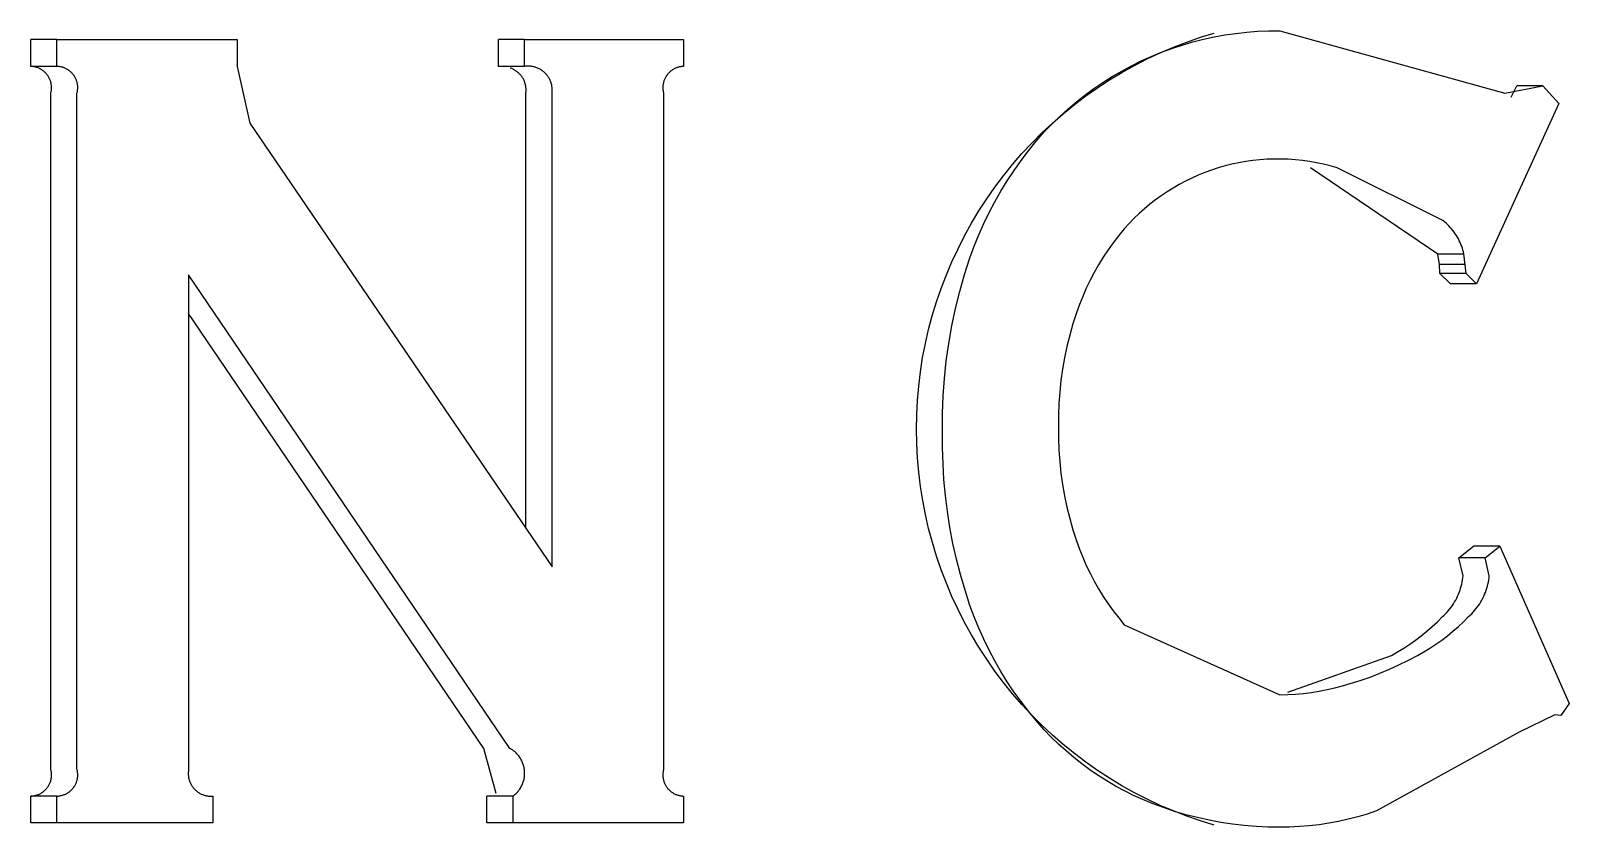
# Model space of a CAD drawing. Header units: millimetres. Extents: x -1480 to 5249, y -840 to 3860.
# Drawn here: x 2438.265 to 2441.798, y 3065.973 to 3067.803 of the extents above; entities that cross this region are included whole.
import ezdxf

# ---------------------------------------------------------------- set-up
doc = ezdxf.new("R2010")
doc.units = ezdxf.units.MM
doc.header["$MEASUREMENT"] = 0
doc.layers.add('Utwórz2D linie widoczne', color=7, linetype='Continuous', true_color=0x000000)

msp = doc.modelspace()

# ---------------------------------------------------------------- linework, layer by layer
at = {"layer": 'Utwórz2D linie widoczne'}
for p, q in [((2438.2654, 3067.7209), (2438.2654, 3067.7824)), ((2438.3255, 3067.7824), (2438.2654, 3067.7824)), ((2438.3255, 3067.7824), (2438.7391, 3067.7824)), ((2438.3255, 3067.7209), (2438.3255, 3067.7824)), ((2438.7391, 3067.7824), (2438.7391, 3067.7209)), ((2439.3392, 3067.7209), (2439.3392, 3067.7824)), ((2439.3993, 3067.7824), (2439.3392, 3067.7824)), ((2439.3993, 3067.7824), (2439.7642, 3067.7824)), ((2439.3993, 3067.7209), (2439.3993, 3067.7824)), ((2439.7642, 3067.7824), (2439.7642, 3067.7209)), ((2440.9198, 3067.777), (2440.951, 3067.7878)), ((2440.9334, 3067.7771), (2440.9578, 3067.7833)), ((2440.951, 3067.7878), (2440.9825, 3067.7976)), ((2440.9578, 3067.7833), (2440.9825, 3067.7887)), ((2440.9825, 3067.7887), (2441.0073, 3067.7932)), ((2441.0073, 3067.7932), (2441.0323, 3067.7969)), ((2441.0323, 3067.7969), (2441.0574, 3067.7997)), ((2441.0574, 3067.7997), (2441.0825, 3067.8016)), ((2441.0825, 3067.8016), (2441.1077, 3067.8027)), ((2441.1077, 3067.8027), (2441.133, 3067.8028)), ((2441.133, 3067.8028), (2441.6503, 3067.6592)), ((2440.8288, 3067.7382), (2440.8587, 3067.7522)), ((2440.8382, 3067.7438), (2440.8615, 3067.7533)), ((2440.8587, 3067.7522), (2440.889, 3067.7651)), ((2440.8615, 3067.7533), (2440.8852, 3067.7621)), ((2440.8852, 3067.7621), (2440.9092, 3067.77)), ((2440.889, 3067.7651), (2440.9198, 3067.777)), ((2440.9092, 3067.77), (2440.9334, 3067.7771)), ((2438.2671, 3067.7208), (2438.2654, 3067.7209)), ((2438.3255, 3067.7209), (2438.2654, 3067.7209)), ((2438.2688, 3067.7207), (2438.2671, 3067.7208)), ((2438.2705, 3067.7205), (2438.2688, 3067.7207)), ((2438.2722, 3067.7203), (2438.2705, 3067.7205)), ((2438.2738, 3067.72), (2438.2722, 3067.7203)), ((2438.2755, 3067.7196), (2438.2738, 3067.72)), ((2438.2772, 3067.7192), (2438.2755, 3067.7196)), ((2438.2788, 3067.7187), (2438.2772, 3067.7192)), ((2438.2804, 3067.7182), (2438.2788, 3067.7187)), ((2438.282, 3067.7176), (2438.2804, 3067.7182)), ((2438.2836, 3067.7169), (2438.282, 3067.7176)), ((2438.2851, 3067.7162), (2438.2836, 3067.7169)), ((2438.2867, 3067.7155), (2438.2851, 3067.7162)), ((2438.2882, 3067.7147), (2438.2867, 3067.7155)), ((2438.2896, 3067.7138), (2438.2882, 3067.7147)), ((2438.2911, 3067.7129), (2438.2896, 3067.7138)), ((2438.2925, 3067.7119), (2438.2911, 3067.7129)), ((2438.2939, 3067.7109), (2438.2925, 3067.7119)), ((2438.2952, 3067.7099), (2438.2939, 3067.7109)), ((2438.3272, 3067.7208), (2438.3255, 3067.7209)), ((2438.3289, 3067.7207), (2438.3272, 3067.7208)), ((2438.3306, 3067.7205), (2438.3289, 3067.7207)), ((2438.3323, 3067.7203), (2438.3306, 3067.7205)), ((2438.3339, 3067.72), (2438.3323, 3067.7203)), ((2438.3356, 3067.7196), (2438.3339, 3067.72)), ((2438.3373, 3067.7192), (2438.3356, 3067.7196)), ((2438.3389, 3067.7187), (2438.3373, 3067.7192)), ((2438.3405, 3067.7182), (2438.3389, 3067.7187)), ((2438.3421, 3067.7176), (2438.3405, 3067.7182)), ((2438.3437, 3067.7169), (2438.3421, 3067.7176)), ((2438.3452, 3067.7162), (2438.3437, 3067.7169)), ((2438.3468, 3067.7155), (2438.3452, 3067.7162)), ((2438.3483, 3067.7147), (2438.3468, 3067.7155)), ((2438.3497, 3067.7138), (2438.3483, 3067.7147)), ((2438.3512, 3067.7129), (2438.3497, 3067.7138)), ((2438.3526, 3067.7119), (2438.3512, 3067.7129)), ((2438.354, 3067.7109), (2438.3526, 3067.7119)), ((2438.3553, 3067.7099), (2438.354, 3067.7109)), ((2438.7391, 3067.7209), (2438.7681, 3067.5909)), ((2439.3993, 3067.7209), (2439.3392, 3067.7209)), ((2439.3679, 3067.7166), (2439.3662, 3067.7172)), ((2439.3696, 3067.7159), (2439.3679, 3067.7166)), ((2439.3713, 3067.7152), (2439.3696, 3067.7159)), ((2439.373, 3067.7144), (2439.3713, 3067.7152)), ((2439.3746, 3067.7135), (2439.373, 3067.7144)), ((2439.3763, 3067.7126), (2439.3746, 3067.7135)), ((2439.3778, 3067.7117), (2439.3763, 3067.7126)), ((2439.3794, 3067.7107), (2439.3778, 3067.7117)), ((2439.3809, 3067.7096), (2439.3794, 3067.7107)), ((2439.4012, 3067.7212), (2439.3993, 3067.7209)), ((2439.4031, 3067.7214), (2439.4012, 3067.7212)), ((2439.405, 3067.7215), (2439.4031, 3067.7214)), ((2439.4068, 3067.7215), (2439.405, 3067.7215)), ((2439.4087, 3067.7215), (2439.4068, 3067.7215)), ((2439.4106, 3067.7215), (2439.4087, 3067.7215)), ((2439.4125, 3067.7213), (2439.4106, 3067.7215)), ((2439.4144, 3067.7211), (2439.4125, 3067.7213)), ((2439.4163, 3067.7208), (2439.4144, 3067.7211)), ((2439.4181, 3067.7205), (2439.4163, 3067.7208)), ((2439.42, 3067.7201), (2439.4181, 3067.7205)), ((2439.4218, 3067.7197), (2439.42, 3067.7201)), ((2439.4236, 3067.7191), (2439.4218, 3067.7197)), ((2439.4254, 3067.7186), (2439.4236, 3067.7191)), ((2439.4272, 3067.7179), (2439.4254, 3067.7186)), ((2439.429, 3067.7172), (2439.4272, 3067.7179)), ((2439.4307, 3067.7165), (2439.429, 3067.7172)), ((2439.4324, 3067.7156), (2439.4307, 3067.7165)), ((2439.4341, 3067.7148), (2439.4324, 3067.7156)), ((2439.4357, 3067.7138), (2439.4341, 3067.7148)), ((2439.4373, 3067.7128), (2439.4357, 3067.7138)), ((2439.4389, 3067.7118), (2439.4373, 3067.7128)), ((2439.4404, 3067.7107), (2439.4389, 3067.7118)), ((2439.4419, 3067.7095), (2439.4404, 3067.7107)), ((2439.7359, 3067.7109), (2439.7345, 3067.7098)), ((2439.7372, 3067.7119), (2439.7359, 3067.7109)), ((2439.7386, 3067.7128), (2439.7372, 3067.7119)), ((2439.7401, 3067.7138), (2439.7386, 3067.7128)), ((2439.7415, 3067.7146), (2439.7401, 3067.7138)), ((2439.743, 3067.7154), (2439.7415, 3067.7146)), ((2439.7445, 3067.7162), (2439.743, 3067.7154)), ((2439.7461, 3067.7169), (2439.7445, 3067.7162)), ((2439.7477, 3067.7175), (2439.7461, 3067.7169)), ((2439.7493, 3067.7181), (2439.7477, 3067.7175)), ((2439.7509, 3067.7187), (2439.7493, 3067.7181)), ((2439.7525, 3067.7192), (2439.7509, 3067.7187)), ((2439.7541, 3067.7196), (2439.7525, 3067.7192)), ((2439.7558, 3067.72), (2439.7541, 3067.7196)), ((2439.7575, 3067.7203), (2439.7558, 3067.72)), ((2439.7592, 3067.7205), (2439.7575, 3067.7203)), ((2439.7609, 3067.7207), (2439.7592, 3067.7205)), ((2439.7625, 3067.7208), (2439.7609, 3067.7207)), ((2439.7642, 3067.7209), (2439.7625, 3067.7208)), ((2440.7485, 3067.6976), (2440.7703, 3067.7103)), ((2440.7703, 3067.7103), (2440.7925, 3067.7222)), ((2440.7707, 3067.7071), (2440.7995, 3067.7231)), ((2440.7925, 3067.7222), (2440.8152, 3067.7334)), ((2440.7995, 3067.7231), (2440.8288, 3067.7382)), ((2440.8152, 3067.7334), (2440.8382, 3067.7438)), ((2438.2965, 3067.7088), (2438.2952, 3067.7099)), ((2438.2978, 3067.7076), (2438.2965, 3067.7088)), ((2438.299, 3067.7064), (2438.2978, 3067.7076)), ((2438.3002, 3067.7052), (2438.299, 3067.7064)), ((2438.3013, 3067.7039), (2438.3002, 3067.7052)), ((2438.3024, 3067.7026), (2438.3013, 3067.7039)), ((2438.3034, 3067.7013), (2438.3024, 3067.7026)), ((2438.3044, 3067.6999), (2438.3034, 3067.7013)), ((2438.3054, 3067.6985), (2438.3044, 3067.6999)), ((2438.3063, 3067.697), (2438.3054, 3067.6985)), ((2438.3071, 3067.6955), (2438.3063, 3067.697)), ((2438.3079, 3067.694), (2438.3071, 3067.6955)), ((2438.3086, 3067.6925), (2438.3079, 3067.694)), ((2438.3093, 3067.6909), (2438.3086, 3067.6925)), ((2438.31, 3067.6894), (2438.3093, 3067.6909)), ((2438.3105, 3067.6878), (2438.31, 3067.6894)), ((2438.3111, 3067.6861), (2438.3105, 3067.6878)), ((2438.3115, 3067.6845), (2438.3111, 3067.6861)), ((2438.3119, 3067.6828), (2438.3115, 3067.6845)), ((2438.3123, 3067.6812), (2438.3119, 3067.6828)), ((2438.3126, 3067.6795), (2438.3123, 3067.6812)), ((2438.3128, 3067.6778), (2438.3126, 3067.6795)), ((2438.313, 3067.6761), (2438.3128, 3067.6778)), ((2438.3131, 3067.6744), (2438.313, 3067.6761)), ((2438.3566, 3067.7088), (2438.3553, 3067.7099)), ((2438.3579, 3067.7076), (2438.3566, 3067.7088)), ((2438.3591, 3067.7064), (2438.3579, 3067.7076)), ((2438.3603, 3067.7052), (2438.3591, 3067.7064)), ((2438.3614, 3067.7039), (2438.3603, 3067.7052)), ((2438.3625, 3067.7026), (2438.3614, 3067.7039)), ((2438.3635, 3067.7013), (2438.3625, 3067.7026)), ((2438.3645, 3067.6999), (2438.3635, 3067.7013)), ((2438.3655, 3067.6985), (2438.3645, 3067.6999)), ((2438.3664, 3067.697), (2438.3655, 3067.6985)), ((2438.3672, 3067.6955), (2438.3664, 3067.697)), ((2438.368, 3067.694), (2438.3672, 3067.6955)), ((2438.3687, 3067.6925), (2438.368, 3067.694)), ((2438.3694, 3067.6909), (2438.3687, 3067.6925)), ((2438.3701, 3067.6894), (2438.3694, 3067.6909)), ((2438.3706, 3067.6878), (2438.3701, 3067.6894)), ((2438.3712, 3067.6861), (2438.3706, 3067.6878)), ((2438.3716, 3067.6845), (2438.3712, 3067.6861)), ((2438.372, 3067.6828), (2438.3716, 3067.6845)), ((2438.3724, 3067.6812), (2438.372, 3067.6828)), ((2438.3727, 3067.6795), (2438.3724, 3067.6812)), ((2438.3729, 3067.6778), (2438.3727, 3067.6795)), ((2438.3731, 3067.6761), (2438.3729, 3067.6778)), ((2438.3732, 3067.6744), (2438.3731, 3067.6761)), ((2439.3824, 3067.7085), (2439.3809, 3067.7096)), ((2439.3838, 3067.7073), (2439.3824, 3067.7085)), ((2439.3852, 3067.7061), (2439.3838, 3067.7073)), ((2439.3865, 3067.7048), (2439.3852, 3067.7061)), ((2439.3878, 3067.7035), (2439.3865, 3067.7048)), ((2439.3891, 3067.7021), (2439.3878, 3067.7035)), ((2439.3903, 3067.7007), (2439.3891, 3067.7021)), ((2439.3915, 3067.6993), (2439.3903, 3067.7007)), ((2439.3926, 3067.6978), (2439.3915, 3067.6993)), ((2439.3936, 3067.6963), (2439.3926, 3067.6978)), ((2439.3946, 3067.6947), (2439.3936, 3067.6963)), ((2439.3956, 3067.6931), (2439.3946, 3067.6947)), ((2439.3965, 3067.6915), (2439.3956, 3067.6931)), ((2439.3973, 3067.6899), (2439.3965, 3067.6915)), ((2439.3981, 3067.6882), (2439.3973, 3067.6899)), ((2439.3988, 3067.6865), (2439.3981, 3067.6882)), ((2439.3995, 3067.6847), (2439.3988, 3067.6865)), ((2439.4001, 3067.683), (2439.3995, 3067.6847)), ((2439.4006, 3067.6812), (2439.4001, 3067.683)), ((2439.4011, 3067.6794), (2439.4006, 3067.6812)), ((2439.4015, 3067.6776), (2439.4011, 3067.6794)), ((2439.4018, 3067.6758), (2439.4015, 3067.6776)), ((2439.4021, 3067.674), (2439.4018, 3067.6758)), ((2439.4434, 3067.7083), (2439.4419, 3067.7095)), ((2439.4448, 3067.7071), (2439.4434, 3067.7083)), ((2439.4462, 3067.7058), (2439.4448, 3067.7071)), ((2439.4475, 3067.7044), (2439.4462, 3067.7058)), ((2439.4488, 3067.703), (2439.4475, 3067.7044)), ((2439.45, 3067.7016), (2439.4488, 3067.703)), ((2439.4512, 3067.7001), (2439.45, 3067.7016)), ((2439.4523, 3067.6986), (2439.4512, 3067.7001)), ((2439.4534, 3067.697), (2439.4523, 3067.6986)), ((2439.4544, 3067.6955), (2439.4534, 3067.697)), ((2439.4554, 3067.6938), (2439.4544, 3067.6955)), ((2439.4563, 3067.6922), (2439.4554, 3067.6938)), ((2439.4572, 3067.6905), (2439.4563, 3067.6922)), ((2439.458, 3067.6888), (2439.4572, 3067.6905)), ((2439.4587, 3067.687), (2439.458, 3067.6888)), ((2439.4594, 3067.6853), (2439.4587, 3067.687)), ((2439.46, 3067.6835), (2439.4594, 3067.6853)), ((2439.4605, 3067.6817), (2439.46, 3067.6835)), ((2439.461, 3067.6799), (2439.4605, 3067.6817)), ((2439.4615, 3067.678), (2439.461, 3067.6799)), ((2439.4618, 3067.6762), (2439.4615, 3067.678)), ((2439.4621, 3067.6743), (2439.4618, 3067.6762)), ((2439.7169, 3067.6761), (2439.7167, 3067.6744)), ((2439.717, 3067.6778), (2439.7169, 3067.6761)), ((2439.7172, 3067.6795), (2439.717, 3067.6778)), ((2439.7175, 3067.6811), (2439.7172, 3067.6795)), ((2439.7179, 3067.6828), (2439.7175, 3067.6811)), ((2439.7183, 3067.6844), (2439.7179, 3067.6828)), ((2439.7187, 3067.6861), (2439.7183, 3067.6844)), ((2439.7193, 3067.6877), (2439.7187, 3067.6861)), ((2439.7198, 3067.6893), (2439.7193, 3067.6877)), ((2439.7205, 3067.6909), (2439.7198, 3067.6893)), ((2439.7211, 3067.6924), (2439.7205, 3067.6909)), ((2439.7219, 3067.694), (2439.7211, 3067.6924)), ((2439.7227, 3067.6955), (2439.7219, 3067.694)), ((2439.7235, 3067.697), (2439.7227, 3067.6955)), ((2439.7244, 3067.6984), (2439.7235, 3067.697)), ((2439.7253, 3067.6998), (2439.7244, 3067.6984)), ((2439.7263, 3067.7012), (2439.7253, 3067.6998)), ((2439.7274, 3067.7026), (2439.7263, 3067.7012)), ((2439.7285, 3067.7039), (2439.7274, 3067.7026)), ((2439.7296, 3067.7051), (2439.7285, 3067.7039)), ((2439.7308, 3067.7064), (2439.7296, 3067.7051)), ((2439.732, 3067.7076), (2439.7308, 3067.7064)), ((2439.7332, 3067.7087), (2439.732, 3067.7076)), ((2439.7345, 3067.7098), (2439.7332, 3067.7087)), ((2440.7063, 3067.6699), (2440.7272, 3067.6841)), ((2440.7148, 3067.672), (2440.7424, 3067.69)), ((2440.7272, 3067.6841), (2440.7485, 3067.6976)), ((2440.7424, 3067.69), (2440.7707, 3067.7071)), ((2441.6503, 3067.6592), (2441.7374, 3067.6763)), ((2441.6648, 3067.6503), (2441.6773, 3067.6763)), ((2441.7374, 3067.6763), (2441.6773, 3067.6763)), ((2441.7374, 3067.6763), (2441.7736, 3067.6354)), ((2438.3114, 3067.6592), (2438.3118, 3067.6609)), ((2438.3114, 3066.1066), (2438.3114, 3067.6592)), ((2438.3118, 3067.6609), (2438.3122, 3067.6625)), ((2438.3122, 3067.6625), (2438.3125, 3067.6642)), ((2438.3125, 3067.6642), (2438.3128, 3067.6659)), ((2438.3128, 3067.6659), (2438.3129, 3067.6676)), ((2438.3129, 3067.6676), (2438.3131, 3067.6693)), ((2438.3131, 3067.6727), (2438.3131, 3067.6744)), ((2438.3131, 3067.671), (2438.3131, 3067.6727)), ((2438.3131, 3067.6693), (2438.3131, 3067.671)), ((2438.3715, 3067.6592), (2438.372, 3067.6609)), ((2438.3715, 3066.1066), (2438.3715, 3067.6592)), ((2438.372, 3067.6609), (2438.3723, 3067.6625)), ((2438.3723, 3067.6625), (2438.3726, 3067.6642)), ((2438.3726, 3067.6642), (2438.3729, 3067.6659)), ((2438.3729, 3067.6659), (2438.373, 3067.6676)), ((2438.373, 3067.6676), (2438.3732, 3067.6693)), ((2438.3732, 3067.6727), (2438.3732, 3067.6744)), ((2438.3732, 3067.671), (2438.3732, 3067.6727)), ((2438.3732, 3067.6693), (2438.3732, 3067.671)), ((2439.4023, 3067.6721), (2439.4021, 3067.674)), ((2439.4021, 3067.6592), (2439.4024, 3067.6611)), ((2439.4021, 3066.6599), (2439.4021, 3067.6592)), ((2439.4025, 3067.6703), (2439.4023, 3067.6721)), ((2439.4024, 3067.6611), (2439.4025, 3067.6629)), ((2439.4026, 3067.6685), (2439.4025, 3067.6703)), ((2439.4025, 3067.6629), (2439.4026, 3067.6648)), ((2439.4026, 3067.6666), (2439.4026, 3067.6685)), ((2439.4026, 3067.6648), (2439.4026, 3067.6666)), ((2439.4624, 3067.6724), (2439.4621, 3067.6743)), ((2439.4622, 3067.6592), (2439.4625, 3067.6611)), ((2439.4622, 3066.5717), (2439.4622, 3067.6592)), ((2439.4625, 3067.6705), (2439.4624, 3067.6724)), ((2439.4627, 3067.6687), (2439.4625, 3067.6705)), ((2439.4625, 3067.6611), (2439.4626, 3067.663)), ((2439.4626, 3067.663), (2439.4627, 3067.6649)), ((2439.4627, 3067.6668), (2439.4627, 3067.6687)), ((2439.4627, 3067.6649), (2439.4627, 3067.6668)), ((2439.7167, 3067.6744), (2439.7167, 3067.6727)), ((2439.7167, 3067.6727), (2439.7167, 3067.671)), ((2439.7167, 3067.671), (2439.7168, 3067.6693)), ((2439.7168, 3067.6693), (2439.7169, 3067.6676)), ((2439.7169, 3067.6676), (2439.7171, 3067.6659)), ((2439.7171, 3067.6659), (2439.7173, 3067.6642)), ((2439.7173, 3067.6642), (2439.7176, 3067.6625)), ((2439.7176, 3067.6625), (2439.718, 3067.6609)), ((2439.718, 3067.6609), (2439.7184, 3067.6592)), ((2439.7184, 3067.6592), (2439.7184, 3066.1066)), ((2440.6468, 3067.6231), (2440.6661, 3067.6394)), ((2440.6615, 3067.6331), (2440.6878, 3067.653)), ((2440.6661, 3067.6394), (2440.6859, 3067.655)), ((2440.6859, 3067.655), (2440.7063, 3067.6699)), ((2440.6878, 3067.653), (2440.7148, 3067.672)), ((2440.61, 3067.5886), (2440.6281, 3067.6062)), ((2440.611, 3067.5906), (2440.6359, 3067.6123)), ((2440.6281, 3067.6062), (2440.6468, 3067.6231)), ((2440.6359, 3067.6123), (2440.6615, 3067.6331)), ((2441.7736, 3067.6354), (2441.5851, 3067.2216)), ((2438.7681, 3067.5909), (2439.4622, 3066.5717)), ((2440.574, 3067.5492), (2440.5925, 3067.5704)), ((2440.5869, 3067.5681), (2440.611, 3067.5906)), ((2440.5925, 3067.5704), (2440.61, 3067.5886)), ((2440.5412, 3067.5206), (2440.5637, 3067.5447)), ((2440.5563, 3067.5274), (2440.574, 3067.5492)), ((2440.5637, 3067.5447), (2440.5869, 3067.5681)), ((2440.5196, 3067.4956), (2440.5412, 3067.5206)), ((2440.523, 3067.482), (2440.5392, 3067.505)), ((2440.5392, 3067.505), (2440.5563, 3067.5274)), ((2441.0394, 3067.4996), (2441.0234, 3067.4962)), ((2441.0554, 3067.5025), (2441.0394, 3067.4996)), ((2441.0715, 3067.5047), (2441.0554, 3067.5025)), ((2441.0877, 3067.5064), (2441.0715, 3067.5047)), ((2441.104, 3067.5076), (2441.0877, 3067.5064)), ((2441.1202, 3067.5082), (2441.104, 3067.5076)), ((2441.1365, 3067.5082), (2441.1202, 3067.5082)), ((2441.1528, 3067.5076), (2441.1365, 3067.5082)), ((2441.169, 3067.5065), (2441.1528, 3067.5076)), ((2441.1852, 3067.5048), (2441.169, 3067.5065)), ((2441.2013, 3067.5026), (2441.1852, 3067.5048)), ((2441.2174, 3067.4997), (2441.2013, 3067.5026)), ((2441.2333, 3067.4964), (2441.2174, 3067.4997)), ((2440.479, 3067.4436), (2440.4989, 3067.47)), ((2440.4989, 3067.47), (2440.5196, 3067.4956)), ((2440.5075, 3067.4585), (2440.523, 3067.482)), ((2440.9312, 3067.4645), (2440.9166, 3067.4574)), ((2440.9461, 3067.4711), (2440.9312, 3067.4645)), ((2440.9612, 3067.4772), (2440.9461, 3067.4711)), ((2440.9765, 3067.4828), (2440.9612, 3067.4772)), ((2440.992, 3067.4878), (2440.9765, 3067.4828)), ((2441.0076, 3067.4923), (2440.992, 3067.4878)), ((2441.0234, 3067.4962), (2441.0076, 3067.4923)), ((2441.496, 3067.2899), (2441.2041, 3067.4882)), ((2441.2491, 3067.4925), (2441.2333, 3067.4964)), ((2441.2648, 3067.488), (2441.2491, 3067.4925)), ((2441.5078, 3067.3669), (2441.2648, 3067.488)), ((2440.4602, 3067.4165), (2440.479, 3067.4436)), ((2440.4789, 3067.41), (2440.4928, 3067.4345)), ((2440.4928, 3067.4345), (2440.5075, 3067.4585)), ((2440.8743, 3067.433), (2440.8608, 3067.4239)), ((2440.8881, 3067.4416), (2440.8743, 3067.433)), ((2440.9022, 3067.4497), (2440.8881, 3067.4416)), ((2440.9166, 3067.4574), (2440.9022, 3067.4497)), ((2440.4422, 3067.3889), (2440.4602, 3067.4165)), ((2440.4658, 3067.3851), (2440.4789, 3067.41)), ((2440.8223, 3067.3939), (2440.8102, 3067.383)), ((2440.8348, 3067.4043), (2440.8223, 3067.3939)), ((2440.8476, 3067.4143), (2440.8348, 3067.4043)), ((2440.8608, 3067.4239), (2440.8476, 3067.4143)), ((2440.4093, 3067.3317), (2440.4253, 3067.3606)), ((2440.4253, 3067.3606), (2440.4422, 3067.3889)), ((2440.4421, 3067.334), (2440.4535, 3067.3598)), ((2440.4535, 3067.3598), (2440.4658, 3067.3851)), ((2440.7871, 3067.36), (2440.7762, 3067.3479)), ((2440.7984, 3067.3717), (2440.7871, 3067.36)), ((2440.8102, 3067.383), (2440.7984, 3067.3717)), ((2441.5114, 3067.364), (2441.5078, 3067.3669)), ((2441.5149, 3067.361), (2441.5114, 3067.364)), ((2441.5183, 3067.3578), (2441.5149, 3067.361)), ((2441.5216, 3067.3545), (2441.5183, 3067.3578)), ((2440.3944, 3067.3023), (2440.4093, 3067.3317)), ((2440.4316, 3067.308), (2440.4421, 3067.334)), ((2440.7633, 3067.3322), (2440.7509, 3067.3161)), ((2440.7762, 3067.3479), (2440.7633, 3067.3322)), ((2441.5247, 3067.3512), (2441.5216, 3067.3545)), ((2441.5278, 3067.3477), (2441.5247, 3067.3512)), ((2441.5307, 3067.3441), (2441.5278, 3067.3477)), ((2441.5335, 3067.3404), (2441.5307, 3067.3441)), ((2441.5361, 3067.3366), (2441.5335, 3067.3404)), ((2441.5387, 3067.3328), (2441.5361, 3067.3366)), ((2441.5411, 3067.3288), (2441.5387, 3067.3328)), ((2441.5433, 3067.3248), (2441.5411, 3067.3288)), ((2441.5454, 3067.3207), (2441.5433, 3067.3248)), ((2440.3804, 3067.2724), (2440.3944, 3067.3023)), ((2440.4219, 3067.2815), (2440.4316, 3067.308)), ((2440.7391, 3067.2996), (2440.7279, 3067.2826)), ((2440.7509, 3067.3161), (2440.7391, 3067.2996)), ((2441.4996, 3067.266), (2441.496, 3067.2899)), ((2441.5556, 3067.2899), (2441.496, 3067.2899)), ((2441.5474, 3067.3165), (2441.5454, 3067.3207)), ((2441.5492, 3067.3122), (2441.5474, 3067.3165)), ((2441.5509, 3067.3079), (2441.5492, 3067.3122)), ((2441.5524, 3067.3036), (2441.5509, 3067.3079)), ((2441.5538, 3067.2992), (2441.5524, 3067.3036)), ((2441.555, 3067.2947), (2441.5538, 3067.2992)), ((2441.5561, 3067.2902), (2441.555, 3067.2947)), ((2441.5608, 3067.2454), (2441.5561, 3067.2902)), ((2440.3676, 3067.242), (2440.3804, 3067.2724)), ((2440.4094, 3067.2429), (2440.4219, 3067.2815)), ((2440.7172, 3067.2653), (2440.7071, 3067.2477)), ((2440.7279, 3067.2826), (2440.7172, 3067.2653)), ((2441.5007, 3067.2454), (2441.4996, 3067.266)), ((2441.5597, 3067.266), (2441.4996, 3067.266)), ((2438.6279, 3067.2422), (2438.6279, 3066.1066)), ((2439.3654, 3066.1547), (2438.6279, 3067.2422)), ((2440.3558, 3067.2112), (2440.3676, 3067.242)), ((2440.3983, 3067.2039), (2440.4094, 3067.2429)), ((2440.6977, 3067.2297), (2440.6889, 3067.2113)), ((2440.7071, 3067.2477), (2440.6977, 3067.2297)), ((2441.525, 3067.2216), (2441.5007, 3067.2454)), ((2441.5608, 3067.2454), (2441.5007, 3067.2454)), ((2441.5851, 3067.2216), (2441.525, 3067.2216)), ((2441.5851, 3067.2216), (2441.5608, 3067.2454)), ((2440.3451, 3067.18), (2440.3558, 3067.2112)), ((2440.3885, 3067.1646), (2440.3983, 3067.2039)), ((2440.6807, 3067.1927), (2440.6731, 3067.1739)), ((2440.6889, 3067.2113), (2440.6807, 3067.1927)), ((2439.3053, 3066.1547), (2438.6279, 3067.1535)), ((2440.3269, 3067.1166), (2440.3354, 3067.1484)), ((2440.3354, 3067.1484), (2440.3451, 3067.18)), ((2440.3801, 3067.1249), (2440.3885, 3067.1646)), ((2440.6662, 3067.1548), (2440.6581, 3067.1294)), ((2440.6731, 3067.1739), (2440.6662, 3067.1548)), ((2440.3195, 3067.0844), (2440.3269, 3067.1166)), ((2440.3731, 3067.0849), (2440.3801, 3067.1249)), ((2440.6581, 3067.1294), (2440.6508, 3067.1038)), ((2440.3132, 3067.052), (2440.3195, 3067.0844)), ((2440.3675, 3067.0448), (2440.3731, 3067.0849)), ((2440.6444, 3067.078), (2440.6389, 3067.0519)), ((2440.6508, 3067.1038), (2440.6444, 3067.078)), ((2440.3081, 3067.0194), (2440.3132, 3067.052)), ((2440.3632, 3067.0044), (2440.3675, 3067.0448)), ((2440.6389, 3067.0519), (2440.6344, 3067.0257)), ((2440.3041, 3066.9867), (2440.3081, 3067.0194)), ((2440.3604, 3066.964), (2440.3632, 3067.0044)), ((2440.6344, 3067.0257), (2440.6307, 3066.9994)), ((2440.3012, 3066.9538), (2440.3041, 3066.9867)), ((2440.6279, 3066.9729), (2440.6261, 3066.9464)), ((2440.6307, 3066.9994), (2440.6279, 3066.9729)), ((2440.2995, 3066.9209), (2440.3012, 3066.9538)), ((2440.359, 3066.9234), (2440.3604, 3066.964)), ((2440.6261, 3066.9464), (2440.6252, 3066.9198)), ((2440.2989, 3066.8879), (2440.2995, 3066.9209)), ((2440.3591, 3066.8829), (2440.359, 3066.9234)), ((2440.6252, 3066.9198), (2440.6252, 3066.8931)), ((2440.2995, 3066.8549), (2440.2989, 3066.8879)), ((2440.3589, 3066.8459), (2440.3591, 3066.8829)), ((2440.6252, 3066.8931), (2440.6252, 3066.8665)), ((2440.6252, 3066.8665), (2440.6261, 3066.8399)), ((2440.3012, 3066.822), (2440.2995, 3066.8549)), ((2440.36, 3066.8089), (2440.3589, 3066.8459)), ((2440.6261, 3066.8399), (2440.6279, 3066.8134)), ((2440.3041, 3066.7891), (2440.3012, 3066.822)), ((2440.3622, 3066.772), (2440.36, 3066.8089)), ((2440.6279, 3066.8134), (2440.6307, 3066.7869)), ((2440.3081, 3066.7564), (2440.3041, 3066.7891)), ((2440.3133, 3066.7238), (2440.3081, 3066.7564)), ((2440.3656, 3066.7351), (2440.3622, 3066.772)), ((2440.6307, 3066.7869), (2440.6344, 3066.7606)), ((2440.6344, 3066.7606), (2440.6389, 3066.7344)), ((2440.3195, 3066.6914), (2440.3133, 3066.7238)), ((2440.3701, 3066.6984), (2440.3656, 3066.7351)), ((2440.6389, 3066.7344), (2440.6444, 3066.7083)), ((2440.327, 3066.6593), (2440.3195, 3066.6914)), ((2440.3759, 3066.6619), (2440.3701, 3066.6984)), ((2440.6444, 3066.7083), (2440.6508, 3066.6825)), ((2440.3355, 3066.6274), (2440.327, 3066.6593)), ((2440.3828, 3066.6255), (2440.3759, 3066.6619)), ((2440.6508, 3066.6825), (2440.6581, 3066.6569)), ((2440.6581, 3066.6569), (2440.6662, 3066.6316)), ((2440.3451, 3066.5958), (2440.3355, 3066.6274)), ((2440.3909, 3066.5894), (2440.3828, 3066.6255)), ((2440.6662, 3066.6316), (2440.6731, 3066.6125)), ((2441.5444, 3066.5924), (2441.5781, 3066.6194)), ((2441.6382, 3066.6194), (2441.5781, 3066.6194)), ((2441.6045, 3066.5924), (2441.6382, 3066.6194)), ((2441.6382, 3066.6194), (2441.7978, 3066.2573)), ((2440.3558, 3066.5646), (2440.3451, 3066.5958)), ((2440.4001, 3066.5536), (2440.3909, 3066.5894)), ((2440.6731, 3066.6125), (2440.6807, 3066.5936)), ((2440.6807, 3066.5936), (2440.6889, 3066.575)), ((2441.554, 3066.5511), (2441.5444, 3066.5924)), ((2441.6045, 3066.5924), (2441.5444, 3066.5924)), ((2441.6141, 3066.5511), (2441.6045, 3066.5924)), ((2440.3676, 3066.5338), (2440.3558, 3066.5646)), ((2440.4105, 3066.518), (2440.4001, 3066.5536)), ((2440.6889, 3066.575), (2440.6977, 3066.5567)), ((2440.6977, 3066.5567), (2440.7071, 3066.5387)), ((2441.5528, 3066.5414), (2441.5535, 3066.5462)), ((2441.5535, 3066.5462), (2441.554, 3066.5511)), ((2441.6129, 3066.5414), (2441.6136, 3066.5462)), ((2441.6136, 3066.5462), (2441.6141, 3066.5511)), ((2440.3805, 3066.5035), (2440.3676, 3066.5338)), ((2440.4219, 3066.4829), (2440.4105, 3066.518)), ((2440.7071, 3066.5387), (2440.7172, 3066.521)), ((2440.7172, 3066.521), (2440.7278, 3066.5037)), ((2441.5435, 3066.5085), (2441.5454, 3066.513)), ((2441.5454, 3066.513), (2441.547, 3066.5176)), ((2441.547, 3066.5176), (2441.5485, 3066.5223)), ((2441.5485, 3066.5223), (2441.5498, 3066.527)), ((2441.5498, 3066.527), (2441.551, 3066.5318)), ((2441.551, 3066.5318), (2441.552, 3066.5365)), ((2441.552, 3066.5365), (2441.5528, 3066.5414)), ((2441.6036, 3066.5085), (2441.6055, 3066.513)), ((2441.6055, 3066.513), (2441.6071, 3066.5176)), ((2441.6071, 3066.5176), (2441.6086, 3066.5223)), ((2441.6086, 3066.5223), (2441.6099, 3066.527)), ((2441.6099, 3066.527), (2441.6111, 3066.5318)), ((2441.6111, 3066.5318), (2441.6121, 3066.5365)), ((2441.6121, 3066.5365), (2441.6129, 3066.5414)), ((2440.3944, 3066.4735), (2440.3805, 3066.5035)), ((2440.4316, 3066.4567), (2440.4219, 3066.4829)), ((2440.7278, 3066.5037), (2440.7391, 3066.4868)), ((2440.7391, 3066.4868), (2440.7509, 3066.4702)), ((2441.5205, 3066.4711), (2441.5236, 3066.4749)), ((2441.5236, 3066.4749), (2441.5266, 3066.4788)), ((2441.5266, 3066.4788), (2441.5294, 3066.4828)), ((2441.5294, 3066.4828), (2441.5322, 3066.4868)), ((2441.5322, 3066.4868), (2441.5347, 3066.491)), ((2441.5347, 3066.491), (2441.5372, 3066.4952)), ((2441.5372, 3066.4952), (2441.5394, 3066.4996)), ((2441.5394, 3066.4996), (2441.5416, 3066.504)), ((2441.5416, 3066.504), (2441.5435, 3066.5085)), ((2441.5806, 3066.4711), (2441.5837, 3066.4749)), ((2441.5837, 3066.4749), (2441.5867, 3066.4788)), ((2441.5867, 3066.4788), (2441.5896, 3066.4828)), ((2441.5896, 3066.4828), (2441.5923, 3066.4868)), ((2441.5923, 3066.4868), (2441.5948, 3066.491)), ((2441.5948, 3066.491), (2441.5973, 3066.4952)), ((2441.5973, 3066.4952), (2441.5995, 3066.4996)), ((2441.5995, 3066.4996), (2441.6017, 3066.504)), ((2441.6017, 3066.504), (2441.6036, 3066.5085)), ((2440.4094, 3066.4441), (2440.3944, 3066.4735)), ((2440.4253, 3066.4153), (2440.4094, 3066.4441)), ((2440.4421, 3066.4309), (2440.4316, 3066.4567)), ((2440.7509, 3066.4702), (2440.7633, 3066.4541)), ((2440.7633, 3066.4541), (2440.7762, 3066.4384)), ((2440.7762, 3066.4384), (2441.133, 3066.2776)), ((2441.4831, 3066.4344), (2441.4951, 3066.4456)), ((2441.4951, 3066.4456), (2441.5067, 3066.4572)), ((2441.5067, 3066.4572), (2441.5103, 3066.4605)), ((2441.5103, 3066.4605), (2441.5138, 3066.4639)), ((2441.5138, 3066.4639), (2441.5172, 3066.4675)), ((2441.5172, 3066.4675), (2441.5205, 3066.4711)), ((2441.5432, 3066.4344), (2441.5552, 3066.4456)), ((2441.5552, 3066.4456), (2441.5668, 3066.4572)), ((2441.5668, 3066.4572), (2441.5704, 3066.4605)), ((2441.5704, 3066.4605), (2441.5739, 3066.4639)), ((2441.5739, 3066.4639), (2441.5773, 3066.4675)), ((2441.5773, 3066.4675), (2441.5806, 3066.4711)), ((2440.4423, 3066.387), (2440.4253, 3066.4153)), ((2440.4535, 3066.4054), (2440.4421, 3066.4309)), ((2440.4657, 3066.3803), (2440.4535, 3066.4054)), ((2441.4315, 3066.3939), (2441.4449, 3066.4033)), ((2441.4449, 3066.4033), (2441.458, 3066.4133)), ((2441.458, 3066.4133), (2441.4707, 3066.4236)), ((2441.4707, 3066.4236), (2441.4831, 3066.4344)), ((2441.4916, 3066.3939), (2441.505, 3066.4033)), ((2441.505, 3066.4033), (2441.5181, 3066.4133)), ((2441.5181, 3066.4133), (2441.5309, 3066.4236)), ((2441.5309, 3066.4236), (2441.5432, 3066.4344)), ((2440.4602, 3066.3593), (2440.4423, 3066.387)), ((2440.4788, 3066.3557), (2440.4657, 3066.3803)), ((2441.1518, 3066.284), (2441.3895, 3066.3683)), ((2441.3895, 3066.3683), (2441.4038, 3066.3763)), ((2441.4038, 3066.3763), (2441.4178, 3066.3849)), ((2441.4178, 3066.3849), (2441.4315, 3066.3939)), ((2441.4284, 3066.357), (2441.4496, 3066.3683)), ((2441.4496, 3066.3683), (2441.4639, 3066.3763)), ((2441.4639, 3066.3763), (2441.4779, 3066.3849)), ((2441.4779, 3066.3849), (2441.4916, 3066.3939)), ((2440.4791, 3066.3322), (2440.4602, 3066.3593)), ((2440.4927, 3066.3315), (2440.4788, 3066.3557)), ((2441.363, 3066.3271), (2441.3851, 3066.3364)), ((2441.3851, 3066.3364), (2441.4069, 3066.3464)), ((2441.4069, 3066.3464), (2441.4284, 3066.357)), ((2440.499, 3066.3059), (2440.4791, 3066.3322)), ((2440.5074, 3066.3078), (2440.4927, 3066.3315)), ((2440.5197, 3066.2802), (2440.499, 3066.3059)), ((2440.5229, 3066.2846), (2440.5074, 3066.3078)), ((2441.2598, 3066.2936), (2441.2775, 3066.2982)), ((2441.2775, 3066.2982), (2441.295, 3066.3035)), ((2441.295, 3066.3035), (2441.3179, 3066.3106)), ((2441.3179, 3066.3106), (2441.3406, 3066.3185)), ((2441.3406, 3066.3185), (2441.363, 3066.3271)), ((2440.5413, 3066.2553), (2440.5197, 3066.2802)), ((2440.5392, 3066.262), (2440.5229, 3066.2846)), ((2440.5563, 3066.2399), (2440.5392, 3066.262)), ((2441.133, 3066.2776), (2441.1513, 3066.2781)), ((2441.1513, 3066.2781), (2441.1695, 3066.2791)), ((2441.1695, 3066.2791), (2441.1878, 3066.2808)), ((2441.1878, 3066.2808), (2441.2059, 3066.2831)), ((2441.2059, 3066.2831), (2441.224, 3066.286)), ((2441.224, 3066.286), (2441.242, 3066.2895)), ((2441.242, 3066.2895), (2441.2598, 3066.2936)), ((2440.5638, 3066.2311), (2440.5413, 3066.2553)), ((2440.574, 3066.2184), (2440.5563, 3066.2399)), ((2440.5871, 3066.2078), (2440.5638, 3066.2311)), ((2441.7651, 3066.2316), (2441.683, 3066.1922)), ((2441.7786, 3066.2299), (2441.7651, 3066.2316)), ((2441.7978, 3066.2573), (2441.7786, 3066.2299)), ((2440.5925, 3066.1975), (2440.574, 3066.2184)), ((2440.6111, 3066.1852), (2440.5871, 3066.2078)), ((2440.6086, 3066.1806), (2440.5925, 3066.1975)), ((2441.683, 3066.1922), (2441.3554, 3066.0109)), ((2440.6253, 3066.1644), (2440.6086, 3066.1806)), ((2440.636, 3066.1636), (2440.6111, 3066.1852)), ((2440.6425, 3066.1487), (2440.6253, 3066.1644)), ((2440.6616, 3066.1428), (2440.636, 3066.1636)), ((2439.3343, 3066.0512), (2439.3053, 3066.1547)), ((2439.3673, 3066.1536), (2439.3654, 3066.1547)), ((2439.3693, 3066.1524), (2439.3673, 3066.1536)), ((2439.3711, 3066.1512), (2439.3693, 3066.1524)), ((2439.373, 3066.1499), (2439.3711, 3066.1512)), ((2439.3748, 3066.1485), (2439.373, 3066.1499)), ((2439.3765, 3066.1471), (2439.3748, 3066.1485)), ((2439.3782, 3066.1456), (2439.3765, 3066.1471)), ((2439.3798, 3066.144), (2439.3782, 3066.1456)), ((2439.3814, 3066.1424), (2439.3798, 3066.144)), ((2439.3829, 3066.1408), (2439.3814, 3066.1424)), ((2439.3844, 3066.139), (2439.3829, 3066.1408)), ((2439.3858, 3066.1373), (2439.3844, 3066.139)), ((2439.3872, 3066.1355), (2439.3858, 3066.1373)), ((2439.3884, 3066.1336), (2439.3872, 3066.1355)), ((2439.3897, 3066.1317), (2439.3884, 3066.1336)), ((2439.3908, 3066.1298), (2439.3897, 3066.1317)), ((2439.3919, 3066.1278), (2439.3908, 3066.1298)), ((2439.3929, 3066.1258), (2439.3919, 3066.1278)), ((2439.3938, 3066.1237), (2439.3929, 3066.1258)), ((2439.3947, 3066.1216), (2439.3938, 3066.1237)), ((2439.3955, 3066.1195), (2439.3947, 3066.1216)), ((2440.6603, 3066.1336), (2440.6425, 3066.1487)), ((2440.6785, 3066.1192), (2440.6603, 3066.1336)), ((2440.6879, 3066.1229), (2440.6616, 3066.1428)), ((2440.7149, 3066.1039), (2440.6879, 3066.1229)), ((2438.3118, 3066.105), (2438.3114, 3066.1066)), ((2438.3122, 3066.1033), (2438.3118, 3066.105)), ((2438.3125, 3066.1016), (2438.3122, 3066.1033)), ((2438.3123, 3066.0847), (2438.3126, 3066.0864)), ((2438.3128, 3066.1), (2438.3125, 3066.1016)), ((2438.3126, 3066.0864), (2438.3128, 3066.0881)), ((2438.3129, 3066.0983), (2438.3128, 3066.1)), ((2438.3128, 3066.0881), (2438.313, 3066.0898)), ((2438.3131, 3066.0966), (2438.3129, 3066.0983)), ((2438.313, 3066.0898), (2438.3131, 3066.0915)), ((2438.3131, 3066.0949), (2438.3131, 3066.0966)), ((2438.3131, 3066.0932), (2438.3131, 3066.0949)), ((2438.3131, 3066.0915), (2438.3131, 3066.0932)), ((2438.372, 3066.105), (2438.3715, 3066.1066)), ((2438.3723, 3066.1033), (2438.372, 3066.105)), ((2438.3726, 3066.1016), (2438.3723, 3066.1033)), ((2438.3724, 3066.0847), (2438.3727, 3066.0864)), ((2438.3729, 3066.1), (2438.3726, 3066.1016)), ((2438.3727, 3066.0864), (2438.3729, 3066.0881)), ((2438.373, 3066.0983), (2438.3729, 3066.1)), ((2438.3729, 3066.0881), (2438.3731, 3066.0898)), ((2438.3732, 3066.0966), (2438.373, 3066.0983)), ((2438.3731, 3066.0898), (2438.3732, 3066.0915)), ((2438.3732, 3066.0949), (2438.3732, 3066.0966)), ((2438.3732, 3066.0932), (2438.3732, 3066.0949)), ((2438.3732, 3066.0915), (2438.3732, 3066.0932)), ((2438.6272, 3066.1012), (2438.627, 3066.0994)), ((2438.627, 3066.0994), (2438.627, 3066.0976)), ((2438.627, 3066.0976), (2438.627, 3066.0958)), ((2438.627, 3066.0958), (2438.627, 3066.094)), ((2438.627, 3066.094), (2438.6272, 3066.0922)), ((2438.6273, 3066.1031), (2438.6272, 3066.1012)), ((2438.6272, 3066.0922), (2438.6274, 3066.0904)), ((2438.6276, 3066.1048), (2438.6273, 3066.1031)), ((2438.6274, 3066.0904), (2438.6276, 3066.0886)), ((2438.6279, 3066.1066), (2438.6276, 3066.1048)), ((2438.6276, 3066.0886), (2438.6279, 3066.0868)), ((2438.6279, 3066.0868), (2438.6283, 3066.085)), ((2439.3962, 3066.1174), (2439.3955, 3066.1195)), ((2439.3969, 3066.1152), (2439.3962, 3066.1174)), ((2439.3974, 3066.113), (2439.3969, 3066.1152)), ((2439.3979, 3066.1108), (2439.3974, 3066.113)), ((2439.3984, 3066.1086), (2439.3979, 3066.1108)), ((2439.3979, 3066.084), (2439.3983, 3066.0862)), ((2439.3983, 3066.0862), (2439.3987, 3066.0884)), ((2439.3987, 3066.1064), (2439.3984, 3066.1086)), ((2439.399, 3066.1042), (2439.3987, 3066.1064)), ((2439.3987, 3066.0884), (2439.3989, 3066.0906)), ((2439.3989, 3066.0906), (2439.3991, 3066.0929)), ((2439.3992, 3066.1019), (2439.399, 3066.1042)), ((2439.3991, 3066.0929), (2439.3993, 3066.0951)), ((2439.3993, 3066.0996), (2439.3992, 3066.1019)), ((2439.3993, 3066.0974), (2439.3993, 3066.0996)), ((2439.3993, 3066.0951), (2439.3993, 3066.0974)), ((2439.7168, 3066.0966), (2439.7167, 3066.0949)), ((2439.7167, 3066.0949), (2439.7167, 3066.0932)), ((2439.7167, 3066.0932), (2439.7167, 3066.0915)), ((2439.7167, 3066.0915), (2439.7169, 3066.0898)), ((2439.7169, 3066.0983), (2439.7168, 3066.0966)), ((2439.7171, 3066.1), (2439.7169, 3066.0983)), ((2439.7169, 3066.0898), (2439.717, 3066.0881)), ((2439.717, 3066.0881), (2439.7173, 3066.0864)), ((2439.7173, 3066.1017), (2439.7171, 3066.1)), ((2439.7176, 3066.1033), (2439.7173, 3066.1017)), ((2439.7173, 3066.0864), (2439.7175, 3066.0847)), ((2439.718, 3066.105), (2439.7176, 3066.1033)), ((2439.7184, 3066.1066), (2439.718, 3066.105)), ((2440.6973, 3066.1054), (2440.6785, 3066.1192)), ((2440.7165, 3066.0922), (2440.6973, 3066.1054)), ((2440.7425, 3066.0859), (2440.7149, 3066.1039)), ((2440.7362, 3066.0797), (2440.7165, 3066.0922)), ((2440.7708, 3066.0688), (2440.7425, 3066.0859)), ((2438.2851, 3066.0497), (2438.2867, 3066.0504)), ((2438.2867, 3066.0504), (2438.2882, 3066.0512)), ((2438.2882, 3066.0512), (2438.2896, 3066.0521)), ((2438.2896, 3066.0521), (2438.2911, 3066.053)), ((2438.2911, 3066.053), (2438.2925, 3066.054)), ((2438.2925, 3066.054), (2438.2939, 3066.055)), ((2438.2939, 3066.055), (2438.2952, 3066.056)), ((2438.2952, 3066.056), (2438.2965, 3066.0571)), ((2438.2965, 3066.0571), (2438.2978, 3066.0583)), ((2438.2978, 3066.0583), (2438.299, 3066.0595)), ((2438.299, 3066.0595), (2438.3002, 3066.0607)), ((2438.3002, 3066.0607), (2438.3013, 3066.062)), ((2438.3013, 3066.062), (2438.3024, 3066.0633)), ((2438.3024, 3066.0633), (2438.3034, 3066.0646)), ((2438.3034, 3066.0646), (2438.3044, 3066.066)), ((2438.3044, 3066.066), (2438.3054, 3066.0674)), ((2438.3054, 3066.0674), (2438.3063, 3066.0689)), ((2438.3063, 3066.0689), (2438.3071, 3066.0703)), ((2438.3071, 3066.0703), (2438.3079, 3066.0718)), ((2438.3079, 3066.0718), (2438.3086, 3066.0734)), ((2438.3086, 3066.0734), (2438.3093, 3066.0749)), ((2438.3093, 3066.0749), (2438.31, 3066.0765)), ((2438.31, 3066.0765), (2438.3105, 3066.0781)), ((2438.3105, 3066.0781), (2438.3111, 3066.0797)), ((2438.3111, 3066.0797), (2438.3115, 3066.0814)), ((2438.3115, 3066.0814), (2438.3119, 3066.083)), ((2438.3119, 3066.083), (2438.3123, 3066.0847)), ((2438.3452, 3066.0497), (2438.3468, 3066.0504)), ((2438.3468, 3066.0504), (2438.3483, 3066.0512)), ((2438.3483, 3066.0512), (2438.3497, 3066.0521)), ((2438.3497, 3066.0521), (2438.3512, 3066.053)), ((2438.3512, 3066.053), (2438.3526, 3066.054)), ((2438.3526, 3066.054), (2438.354, 3066.055)), ((2438.354, 3066.055), (2438.3553, 3066.056)), ((2438.3553, 3066.056), (2438.3566, 3066.0571)), ((2438.3566, 3066.0571), (2438.3579, 3066.0583)), ((2438.3579, 3066.0583), (2438.3591, 3066.0595)), ((2438.3591, 3066.0595), (2438.3603, 3066.0607)), ((2438.3603, 3066.0607), (2438.3614, 3066.062)), ((2438.3614, 3066.062), (2438.3625, 3066.0633)), ((2438.3625, 3066.0633), (2438.3635, 3066.0646)), ((2438.3635, 3066.0646), (2438.3645, 3066.066)), ((2438.3645, 3066.066), (2438.3655, 3066.0674)), ((2438.3655, 3066.0674), (2438.3664, 3066.0689)), ((2438.3664, 3066.0689), (2438.3672, 3066.0703)), ((2438.3672, 3066.0703), (2438.368, 3066.0718)), ((2438.368, 3066.0718), (2438.3687, 3066.0734)), ((2438.3687, 3066.0734), (2438.3694, 3066.0749)), ((2438.3694, 3066.0749), (2438.3701, 3066.0765)), ((2438.3701, 3066.0765), (2438.3706, 3066.0781)), ((2438.3706, 3066.0781), (2438.3712, 3066.0797)), ((2438.3712, 3066.0797), (2438.3716, 3066.0814)), ((2438.3716, 3066.0814), (2438.372, 3066.083)), ((2438.372, 3066.083), (2438.3724, 3066.0847)), ((2438.6283, 3066.085), (2438.6288, 3066.0833)), ((2438.6288, 3066.0833), (2438.6293, 3066.0815)), ((2438.6293, 3066.0815), (2438.6298, 3066.0798)), ((2438.6298, 3066.0798), (2438.6304, 3066.0781)), ((2438.6304, 3066.0781), (2438.6311, 3066.0764)), ((2438.6311, 3066.0764), (2438.6319, 3066.0748)), ((2438.6319, 3066.0748), (2438.6327, 3066.0731)), ((2438.6327, 3066.0731), (2438.6335, 3066.0715)), ((2438.6335, 3066.0715), (2438.6344, 3066.07)), ((2438.6344, 3066.07), (2438.6354, 3066.0684)), ((2438.6354, 3066.0684), (2438.6364, 3066.0669)), ((2438.6364, 3066.0669), (2438.6375, 3066.0655)), ((2438.6375, 3066.0655), (2438.6386, 3066.0641)), ((2438.6386, 3066.0641), (2438.6398, 3066.0627)), ((2438.6398, 3066.0627), (2438.641, 3066.0613)), ((2438.641, 3066.0613), (2438.6422, 3066.06)), ((2438.6422, 3066.06), (2438.6435, 3066.0588)), ((2438.6435, 3066.0588), (2438.6449, 3066.0575)), ((2438.6449, 3066.0575), (2438.6463, 3066.0564)), ((2438.6463, 3066.0564), (2438.6477, 3066.0553)), ((2438.6477, 3066.0553), (2438.6492, 3066.0542)), ((2438.6492, 3066.0542), (2438.6507, 3066.0532)), ((2438.6507, 3066.0532), (2438.6522, 3066.0522)), ((2438.6522, 3066.0522), (2438.6538, 3066.0513)), ((2438.6538, 3066.0513), (2438.6554, 3066.0505)), ((2438.6554, 3066.0505), (2438.657, 3066.0497)), ((2439.3779, 3066.0493), (2439.3796, 3066.0509)), ((2439.3796, 3066.0509), (2439.3812, 3066.0525)), ((2439.3812, 3066.0525), (2439.3827, 3066.0541)), ((2439.3827, 3066.0541), (2439.3842, 3066.0558)), ((2439.3842, 3066.0558), (2439.3856, 3066.0576)), ((2439.3856, 3066.0576), (2439.3869, 3066.0594)), ((2439.3869, 3066.0594), (2439.3882, 3066.0612)), ((2439.3882, 3066.0612), (2439.3895, 3066.0631)), ((2439.3895, 3066.0631), (2439.3906, 3066.0651)), ((2439.3906, 3066.0651), (2439.3917, 3066.067)), ((2439.3917, 3066.067), (2439.3927, 3066.0691)), ((2439.3927, 3066.0691), (2439.3937, 3066.0711)), ((2439.3937, 3066.0711), (2439.3946, 3066.0732)), ((2439.3946, 3066.0732), (2439.3954, 3066.0753)), ((2439.3954, 3066.0753), (2439.3961, 3066.0774)), ((2439.3961, 3066.0774), (2439.3968, 3066.0796)), ((2439.3968, 3066.0796), (2439.3974, 3066.0818)), ((2439.3974, 3066.0818), (2439.3979, 3066.084)), ((2439.7175, 3066.0847), (2439.7179, 3066.0831)), ((2439.7179, 3066.0831), (2439.7183, 3066.0814)), ((2439.7183, 3066.0814), (2439.7187, 3066.0798)), ((2439.7187, 3066.0798), (2439.7193, 3066.0782)), ((2439.7193, 3066.0782), (2439.7198, 3066.0766)), ((2439.7198, 3066.0766), (2439.7205, 3066.075)), ((2439.7205, 3066.075), (2439.7211, 3066.0734)), ((2439.7211, 3066.0734), (2439.7219, 3066.0719)), ((2439.7219, 3066.0719), (2439.7227, 3066.0704)), ((2439.7227, 3066.0704), (2439.7235, 3066.0689)), ((2439.7235, 3066.0689), (2439.7244, 3066.0675)), ((2439.7244, 3066.0675), (2439.7253, 3066.0661)), ((2439.7253, 3066.0661), (2439.7263, 3066.0647)), ((2439.7263, 3066.0647), (2439.7274, 3066.0633)), ((2439.7274, 3066.0633), (2439.7285, 3066.062)), ((2439.7285, 3066.062), (2439.7296, 3066.0608)), ((2439.7296, 3066.0608), (2439.7308, 3066.0595)), ((2439.7308, 3066.0595), (2439.732, 3066.0583)), ((2439.732, 3066.0583), (2439.7332, 3066.0572)), ((2439.7332, 3066.0572), (2439.7345, 3066.0561)), ((2439.7345, 3066.0561), (2439.7359, 3066.055)), ((2439.7359, 3066.055), (2439.7372, 3066.054)), ((2439.7372, 3066.054), (2439.7386, 3066.0531)), ((2439.7386, 3066.0531), (2439.7401, 3066.0522)), ((2439.7401, 3066.0522), (2439.7415, 3066.0513)), ((2439.7415, 3066.0513), (2439.743, 3066.0505)), ((2439.743, 3066.0505), (2439.7446, 3066.0497)), ((2440.7563, 3066.0679), (2440.7362, 3066.0797)), ((2440.7768, 3066.0569), (2440.7563, 3066.0679)), ((2440.7996, 3066.0528), (2440.7708, 3066.0688)), ((2440.7976, 3066.0465), (2440.7768, 3066.0569)), ((2440.829, 3066.0377), (2440.7996, 3066.0528)), ((2438.2654, 3066.045), (2438.2671, 3066.0451)), ((2438.2654, 3065.9836), (2438.2654, 3066.045)), ((2438.3255, 3066.045), (2438.2654, 3066.045)), ((2438.2671, 3066.0451), (2438.2688, 3066.0452)), ((2438.2688, 3066.0452), (2438.2705, 3066.0454)), ((2438.2705, 3066.0454), (2438.2722, 3066.0457)), ((2438.2722, 3066.0457), (2438.2738, 3066.046)), ((2438.2738, 3066.046), (2438.2755, 3066.0463)), ((2438.2755, 3066.0463), (2438.2772, 3066.0468)), ((2438.2772, 3066.0468), (2438.2788, 3066.0472)), ((2438.2788, 3066.0472), (2438.2804, 3066.0478)), ((2438.2804, 3066.0478), (2438.282, 3066.0483)), ((2438.282, 3066.0483), (2438.2836, 3066.049)), ((2438.2836, 3066.049), (2438.2851, 3066.0497)), ((2438.3255, 3066.045), (2438.3272, 3066.0451)), ((2438.3255, 3065.9836), (2438.3255, 3066.045)), ((2438.3272, 3066.0451), (2438.3289, 3066.0452)), ((2438.3289, 3066.0452), (2438.3306, 3066.0454)), ((2438.3306, 3066.0454), (2438.3323, 3066.0457)), ((2438.3323, 3066.0457), (2438.3339, 3066.046)), ((2438.3339, 3066.046), (2438.3356, 3066.0463)), ((2438.3356, 3066.0463), (2438.3373, 3066.0468)), ((2438.3373, 3066.0468), (2438.3389, 3066.0472)), ((2438.3389, 3066.0472), (2438.3405, 3066.0478)), ((2438.3405, 3066.0478), (2438.3421, 3066.0483)), ((2438.3421, 3066.0483), (2438.3437, 3066.049)), ((2438.3437, 3066.049), (2438.3452, 3066.0497)), ((2438.657, 3066.0497), (2438.6587, 3066.049)), ((2438.6587, 3066.049), (2438.6604, 3066.0483)), ((2438.6604, 3066.0483), (2438.6621, 3066.0477)), ((2438.6621, 3066.0477), (2438.6638, 3066.0471)), ((2438.6638, 3066.0471), (2438.6655, 3066.0466)), ((2438.6655, 3066.0466), (2438.6673, 3066.0462)), ((2438.6673, 3066.0462), (2438.6691, 3066.0458)), ((2438.6691, 3066.0458), (2438.6709, 3066.0455)), ((2438.6709, 3066.0455), (2438.6727, 3066.0452)), ((2438.6727, 3066.0452), (2438.6745, 3066.045)), ((2438.6745, 3066.045), (2438.6763, 3066.0449)), ((2438.6763, 3066.0449), (2438.6781, 3066.0449)), ((2438.6781, 3066.0449), (2438.6799, 3066.0449)), ((2438.6799, 3066.0449), (2438.6817, 3066.0449)), ((2438.6817, 3066.0449), (2438.6835, 3066.045)), ((2438.6835, 3066.045), (2438.6835, 3065.9836)), ((2439.3126, 3065.9836), (2439.3126, 3066.045)), ((2439.3727, 3066.045), (2439.3126, 3066.045)), ((2439.3727, 3066.045), (2439.3745, 3066.0464)), ((2439.3727, 3065.9836), (2439.3727, 3066.045)), ((2439.3745, 3066.0464), (2439.3762, 3066.0478)), ((2439.3762, 3066.0478), (2439.3779, 3066.0493)), ((2439.7446, 3066.0497), (2439.7461, 3066.049)), ((2439.7461, 3066.049), (2439.7477, 3066.0484)), ((2439.7477, 3066.0484), (2439.7493, 3066.0478)), ((2439.7493, 3066.0478), (2439.7509, 3066.0473)), ((2439.7509, 3066.0473), (2439.7525, 3066.0468)), ((2439.7525, 3066.0468), (2439.7542, 3066.0464)), ((2439.7542, 3066.0464), (2439.7558, 3066.046)), ((2439.7558, 3066.046), (2439.7575, 3066.0457)), ((2439.7575, 3066.0457), (2439.7592, 3066.0454)), ((2439.7592, 3066.0454), (2439.7609, 3066.0453)), ((2439.7609, 3066.0453), (2439.7626, 3066.0451)), ((2439.7626, 3066.0451), (2439.7642, 3066.045)), ((2439.7642, 3066.045), (2439.7642, 3065.9836)), ((2440.8188, 3066.0369), (2440.7976, 3066.0465)), ((2440.8403, 3066.028), (2440.8188, 3066.0369)), ((2440.8588, 3066.0237), (2440.829, 3066.0377)), ((2440.8659, 3066.0185), (2440.8403, 3066.028)), ((2440.8892, 3066.0108), (2440.8588, 3066.0237)), ((2440.8917, 3066.01), (2440.8659, 3066.0185)), ((2438.3255, 3065.9836), (2438.2654, 3065.9836)), ((2438.6835, 3065.9836), (2438.3255, 3065.9836)), ((2439.3727, 3065.9836), (2439.3126, 3065.9836)), ((2439.7642, 3065.9836), (2439.3727, 3065.9836)), ((2440.92, 3065.9989), (2440.8892, 3066.0108)), ((2440.9178, 3066.0023), (2440.8917, 3066.01)), ((2440.9442, 3065.9955), (2440.9178, 3066.0023)), ((2440.9511, 3065.9881), (2440.92, 3065.9989)), ((2440.9707, 3065.9896), (2440.9442, 3065.9955)), ((2440.9826, 3065.9783), (2440.9511, 3065.9881)), ((2440.9975, 3065.9846), (2440.9707, 3065.9896)), ((2441.0244, 3065.9805), (2440.9975, 3065.9846)), ((2441.0515, 3065.9774), (2441.0244, 3065.9805)), ((2441.2234, 3065.9793), (2441.2009, 3065.9767)), ((2441.2458, 3065.9827), (2441.2234, 3065.9793)), ((2441.2681, 3065.9868), (2441.2458, 3065.9827)), ((2441.2902, 3065.9917), (2441.2681, 3065.9868)), ((2441.3121, 3065.9973), (2441.2902, 3065.9917)), ((2441.3339, 3066.0037), (2441.3121, 3065.9973)), ((2441.3554, 3066.0109), (2441.3339, 3066.0037)), ((2441.0786, 3065.9751), (2441.0515, 3065.9774)), ((2441.1058, 3065.9738), (2441.0786, 3065.9751)), ((2441.133, 3065.9735), (2441.1058, 3065.9738)), ((2441.1556, 3065.9738), (2441.133, 3065.9735)), ((2441.1783, 3065.9748), (2441.1556, 3065.9738)), ((2441.2009, 3065.9767), (2441.1783, 3065.9748))]:
    msp.add_line(p, q, dxfattribs=at)

doc.saveas('drawing.dxf')
